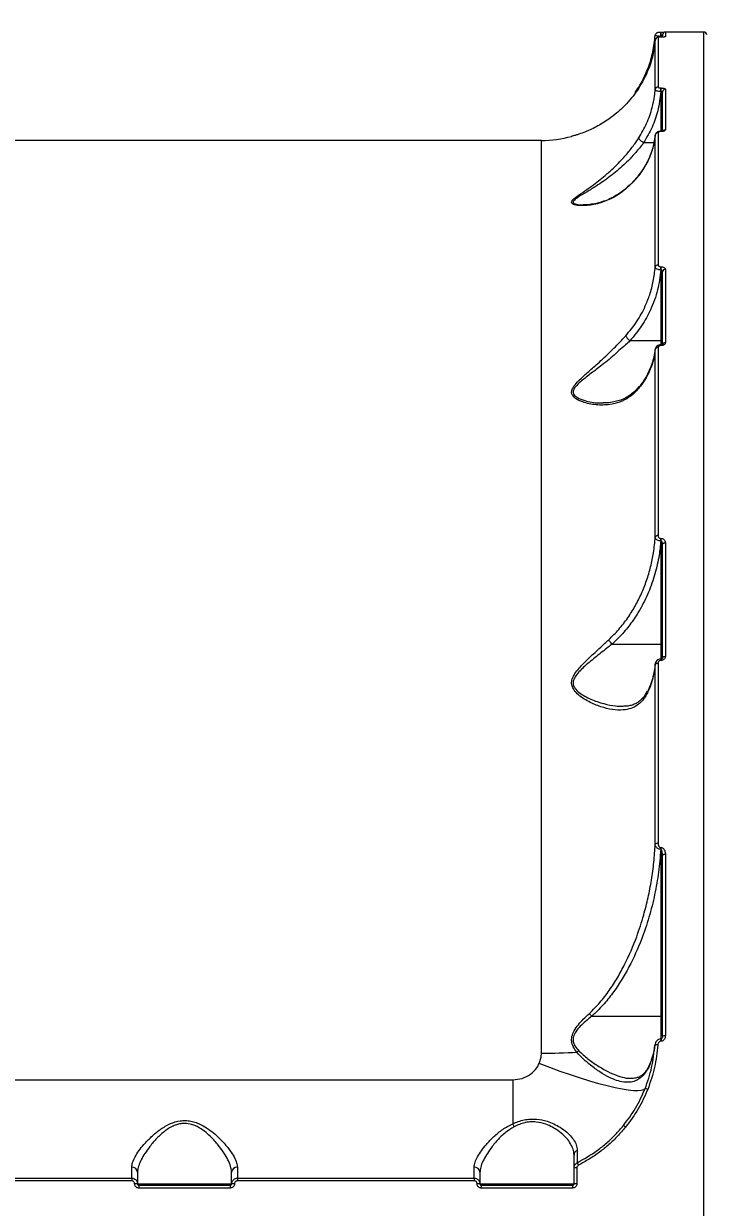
# Model space of a CAD drawing. Header units: millimetres. Extents: x -8760 to 8364, y -7998 to 7451.
# Drawn here: x 2708 to 2946.9, y -2400.8 to -1985.6 of the extents above; entities that cross this region are included whole.
import ezdxf

# ---------------------------------------------------------------- set-up
doc = ezdxf.new("R2010")
doc.units = ezdxf.units.MM
for name, color, linetype in [('DIKOM_ОБЪЕКТ', 7, 'Continuous'), ('DIKOM_РАЗМЕР_ЗОНА', 7, 'Continuous'), ('DIKOM_РАЗМЕР_ОБЪЕКТА', 7, 'Continuous')]:
    doc.layers.add(name, color=color, linetype=linetype)
doc.styles.add('style1', font='arial.ttf', dxfattribs={"width": 0.8})
doc.dimstyles.new('1-50', dxfattribs={"dimtxt": 300, "dimasz": 200, "dimexe": 100, "dimexo": 0, "dimgap": 100, "dimtad": 1, "dimtxsty": 'style1', "dimcen": 200, "dimclrd": 7, "dimclre": 7, "dimclrt": 7, "dimadec": 1, "dimazin": 2, "dimtfac": 1, "dimtmove": 0, "dimatfit": 2, "dimfxl": 0, "dimlwd": 25, "dimlwe": 18, "dimarcsym": 0})

# ---------------------------------------------------------------- blocks, each defined once
blk = doc.blocks.new('*D21')
at = {"layer": 'Defpoints', "color": 0, "transparency": 16777216}
for p in [(-7755.65, -10.55), (8364.4, -2410.44), (8364.4, -7897.56)]:
    blk.add_point(p, dxfattribs=at)
at = {"layer": 'DIKOM_РАЗМЕР_ЗОНА', "color": 7, "lineweight": 18, "transparency": 16777216}
for p, q in [((-7755.65, -10.55), (-7755.65, -7997.56)), ((8364.4, -2410.44), (8364.4, -7997.56))]:
    blk.add_line(p, q, dxfattribs=at)
at = {"layer": 'DIKOM_РАЗМЕР_ЗОНА', "color": 7, "lineweight": 25, "transparency": 16777216}
blk.add_line((-7555.65, -7897.56), (8164.4, -7897.56), dxfattribs=at)
at = {"layer": 'DIKOM_РАЗМЕР_ЗОНА', "color": 7, "transparency": 16777216}
for points in [[(-7555.65, -7864.23), (-7555.65, -7930.9), (-7755.65, -7897.56)], [(8164.4, -7864.23), (8164.4, -7930.9), (8364.4, -7897.56)]]:
    blk.add_solid(points, dxfattribs=at)
at = {"layer": 'DIKOM_РАЗМЕР_ЗОНА', "color": 7, "transparency": 16777216, "insert": (1040.74, -7644.39), "char_height": 300, "attachment_point": 5, "style": 'style1'}
blk.add_mtext('16100', dxfattribs=at)
blk = doc.blocks.new('*D19')
at = {"layer": 'Defpoints', "color": 0, "transparency": 16777216}
for p in [(-5756.7, -306.55), (6365.48, -2710.55), (6365.48, -7111.41)]:
    blk.add_point(p, dxfattribs=at)
at = {"layer": 'DIKOM_РАЗМЕР_ОБЪЕКТА', "color": 7, "lineweight": 18, "transparency": 16777216}
for p, q in [((-5756.7, -306.55), (-5756.7, -7211.41)), ((6365.48, -2710.55), (6365.48, -7211.41))]:
    blk.add_line(p, q, dxfattribs=at)
at = {"layer": 'DIKOM_РАЗМЕР_ОБЪЕКТА', "color": 7, "lineweight": 25, "transparency": 16777216}
blk.add_line((-5556.7, -7111.41), (6165.48, -7111.41), dxfattribs=at)
at = {"layer": 'DIKOM_РАЗМЕР_ОБЪЕКТА', "color": 7, "transparency": 16777216}
for points in [[(-5556.7, -7078.08), (-5556.7, -7144.75), (-5756.7, -7111.41)], [(6165.48, -7078.08), (6165.48, -7144.75), (6365.48, -7111.41)]]:
    blk.add_solid(points, dxfattribs=at)
at = {"layer": 'DIKOM_РАЗМЕР_ОБЪЕКТА', "color": 7, "transparency": 16777216, "insert": (1047.24, -6858.24), "char_height": 300, "attachment_point": 5, "style": 'style1'}
blk.add_mtext('12100', dxfattribs=at)

msp = doc.modelspace()

# ---------------------------------------------------------------- linework, layer by layer
at = {"layer": 'DIKOM_ОБЪЕКТ', "color": 7, "linetype": 'Continuous', "lineweight": 15}
for p, q in [((2931.392, -1988.723), (2931.359, -1988.723)), ((2931.359, -1990.058), (2931.359, -1988.723)), ((2931.392, -1990.058), (2931.392, -1988.723)), ((2946.392, -1988.554), (2932.891, -1988.554)), ((2932.891, -1988.554), (2932.891, -1990.151)), ((2946.392, -2407.552), (2946.392, -1988.554)), ((2929.334, -2008.741), (2929.334, -1991.349)), ((2930.332, -1990.427), (2930.332, -2007.857)), ((2931.392, -1990.312), (2931.288, -1990.312)), ((2931.288, -1990.312), (2931.288, -1990.317)), ((2931.392, -1990.317), (2931.288, -1990.317)), ((2931.359, -1990.058), (2931.324, -1990.311)), ((2931.392, -1990.058), (2931.359, -1990.058)), ((2931.392, -1990.312), (2931.392, -1990.058)), ((2931.392, -1990.312), (2931.392, -1990.317)), ((2931.892, -1990.133), (2931.892, -1989.554)), ((2931.337, -2008.159), (2931.392, -2008.159)), ((2931.337, -2009.443), (2931.337, -2008.159)), ((2931.392, -2009.443), (2931.337, -2009.443)), ((2931.392, -2009.443), (2931.392, -2008.159)), ((2931.392, -2023.361), (2931.392, -2009.443)), ((2932.891, -2008.616), (2932.891, -2022.817)), ((2931.892, -2023.185), (2931.892, -2009.568)), ((2929.334, -2070.989), (2929.334, -2024.704)), ((2930.332, -2023.855), (2930.332, -2070.243)), ((2931.392, -2023.361), (2931.312, -2023.361)), ((2931.312, -2023.361), (2931.312, -2023.444)), ((2931.392, -2023.444), (2931.312, -2023.444)), ((2931.392, -2023.361), (2931.392, -2023.444)), ((2889.442, -2026.554), (2519.342, -2026.554)), ((2889.442, -2346.707), (2889.442, -2026.554)), ((2925.277, -2027.325), (2928.907, -2027.325)), ((2904.077, -2049.136), (2904.232, -2049.139)), ((2931.312, -2070.852), (2931.392, -2070.852)), ((2931.312, -2071.983), (2931.312, -2070.852)), ((2931.392, -2071.983), (2931.392, -2070.852)), ((2932.891, -2071.792), (2932.891, -2097.513)), ((2931.392, -2071.983), (2931.312, -2071.983)), ((2931.392, -2096.784), (2931.392, -2071.983)), ((2931.892, -2098.253), (2931.892, -2072.594)), ((2920.504, -2096.784), (2931.392, -2096.784)), ((2929.334, -2165.719), (2929.334, -2099.887)), ((2930.332, -2099.205), (2930.332, -2165.182)), ((2931.392, -2098.264), (2931.337, -2098.264)), ((2931.337, -2098.264), (2931.337, -2098.526)), ((2931.392, -2098.526), (2931.337, -2098.526)), ((2931.392, -2098.255), (2931.392, -2096.784)), ((2931.392, -2098.264), (2931.392, -2098.526)), ((2931.288, -2166.148), (2931.392, -2166.148)), ((2931.288, -2167.047), (2931.288, -2166.148)), ((2931.392, -2167.047), (2931.288, -2167.047)), ((2931.392, -2167.047), (2931.392, -2166.148)), ((2931.392, -2203.202), (2931.392, -2167.047)), ((2931.892, -2208.011), (2931.892, -2168.242)), ((2932.891, -2167.669), (2932.891, -2207.532)), ((2914.231, -2203.202), (2931.392, -2203.202)), ((2931.392, -2208.407), (2931.392, -2203.202)), ((2931.392, -2208.424), (2931.359, -2208.424)), ((2931.359, -2208.424), (2931.359, -2208.949)), ((2931.392, -2208.424), (2931.392, -2208.949)), ((2929.334, -2273.398), (2929.334, -2210.359)), ((2930.332, -2209.921), (2930.332, -2273.1)), ((2931.392, -2208.949), (2931.359, -2208.949)), ((2917.795, -2224.949), (2918.002, -2224.952)), ((2931.27, -2274.574), (2931.392, -2274.574)), ((2931.27, -2275.212), (2931.27, -2274.574)), ((2931.392, -2275.212), (2931.27, -2275.212)), ((2931.392, -2275.212), (2931.392, -2274.574)), ((2931.392, -2333.742), (2931.392, -2275.212)), ((2931.892, -2340.741), (2931.892, -2277.253)), ((2932.891, -2276.94), (2932.891, -2340.579)), ((2907.144, -2333.742), (2931.392, -2333.742)), ((2931.392, -2341.717), (2931.392, -2333.742)), ((2929.216, -2343.768), (2929.052, -2344.792)), ((2931.392, -2341.692), (2931.304, -2341.692)), ((2931.304, -2341.692), (2931.304, -2342.535)), ((2931.392, -2342.535), (2931.304, -2342.535)), ((2931.392, -2341.692), (2931.392, -2342.535)), ((2529.392, -2356.052), (2879.392, -2356.052)), ((2879.392, -2356.052), (2879.392, -2371.461)), ((2745.892, -2390.554), (2745.892, -2386.697)), ((2782.891, -2386.697), (2782.891, -2390.554)), ((2865.892, -2390.554), (2865.892, -2386.697)), ((2900.891, -2392.554), (2900.891, -2386.941)), ((2901.892, -2386.89), (2901.892, -2392.516)), ((2662.891, -2390.554), (2745.892, -2390.554)), ((2745.892, -2390.554), (2745.892, -2391.514)), ((2747.892, -2388.504), (2747.892, -2392.554)), ((2780.892, -2392.554), (2780.892, -2388.504)), ((2782.891, -2390.554), (2782.891, -2391.514)), ((2782.891, -2390.554), (2865.892, -2390.554)), ((2865.892, -2390.554), (2865.892, -2391.514)), ((2867.891, -2388.504), (2867.891, -2392.554)), ((2745.892, -2391.514), (2662.891, -2391.514)), ((2747.892, -2392.554), (2780.892, -2392.554)), ((2748.392, -2393.054), (2748.392, -2394.02)), ((2748.392, -2393.054), (2780.392, -2393.054)), ((2780.392, -2394.02), (2748.392, -2394.02)), ((2780.392, -2393.054), (2780.392, -2394.02)), ((2865.892, -2391.514), (2782.891, -2391.514)), ((2867.891, -2392.554), (2900.891, -2392.554)), ((2868.392, -2393.054), (2868.392, -2394.02)), ((2868.392, -2393.054), (2900.392, -2393.054)), ((2900.392, -2394.02), (2868.392, -2394.02)), ((2900.392, -2393.054), (2900.392, -2394.02))]:
    msp.add_line(p, q, dxfattribs=at)
at = {"layer": 'DIKOM_ОБЪЕКТ', "color": 7, "linetype": 'Continuous', "lineweight": 15, "flags": 128}
for points in [[(2929.334, -1989.682), (2929.365, -1989.498), (2929.424, -1989.336)], [(2931.892, -2096.946), (2931.882, -2096.914), (2931.853, -2096.884), (2931.807, -2096.856), (2931.745, -2096.831), (2931.669, -2096.811), (2931.583, -2096.796), (2931.489, -2096.787), (2931.392, -2096.784)], [(2931.892, -2168.242), (2931.911, -2168.131), (2931.968, -2168.023), (2932.06, -2167.924), (2932.184, -2167.837), (2932.336, -2167.766), (2932.509, -2167.713), (2932.696, -2167.68), (2932.891, -2167.669)], [(2931.892, -2203.364), (2931.882, -2203.332), (2931.853, -2203.302), (2931.807, -2203.274), (2931.745, -2203.249), (2931.669, -2203.229), (2931.583, -2203.214), (2931.489, -2203.205), (2931.392, -2203.202)], [(2931.892, -2208.011), (2931.911, -2207.918), (2931.968, -2207.828), (2932.06, -2207.745), (2932.184, -2207.673), (2932.336, -2207.613), (2932.509, -2207.569), (2932.696, -2207.542), (2932.891, -2207.532)], [(2929.334, -2210.359), (2929.365, -2210.272), (2929.43, -2210.189), (2929.526, -2210.114), (2929.651, -2210.048), (2929.799, -2209.994), (2929.966, -2209.954), (2930.146, -2209.929), (2930.332, -2209.921)], [(2931.892, -2277.253), (2931.911, -2277.192), (2931.968, -2277.134), (2932.06, -2277.079), (2932.184, -2277.032), (2932.336, -2276.993), (2932.509, -2276.964), (2932.696, -2276.946), (2932.891, -2276.94)], [(2931.892, -2333.905), (2931.882, -2333.873), (2931.853, -2333.842), (2931.807, -2333.814), (2931.745, -2333.79), (2931.669, -2333.77), (2931.583, -2333.755), (2931.489, -2333.745), (2931.392, -2333.742)], [(2925.785, -2359.17), (2925.308, -2359.585), (2924.469, -2359.848), (2923.276, -2359.958), (2921.743, -2359.912), (2919.882, -2359.712), (2917.714, -2359.359), (2915.259, -2358.857), (2912.541, -2358.211), (2909.588, -2357.427), (2906.429, -2356.513), (2903.095, -2355.479), (2899.618, -2354.333), (2896.033, -2353.087), (2892.376, -2351.755), (2888.682, -2350.348)]]:
    msp.add_lwpolyline(points, dxfattribs=at)
at = {"layer": 'DIKOM_ОБЪЕКТ', "color": 7, "linetype": 'Continuous', "lineweight": 15}
for centre, radius, start, end in [((2932.892, -1989.554), 1, 90, 180), ((2946.392, -1989.554), 1, 0, 90), ((2930.33, -1991.425), 0.998, 89.87705, 175.65765), ((2932.893, -1991.16), 1.009, 90.06807, 114.44172), ((2930.311, -2008.839), 0.982, 88.81148, 174.29688), ((2932.868, -2009.593), 0.977, 88.6467, 178.55126), ((2889.442, -1986.554), 40, 270, 285.35913), ((2930.295, -2024.823), 0.968, 87.84167, 172.95653), ((2932.88, -2023.845), 1.028, 89.35361, 141.61719), ((2930.252, -2071.176), 0.937, 85.14156, 168.47983), ((2932.802, -2072.706), 0.918, 84.43084, 173.01861), ((2930.229, -2100.124), 0.925, 83.59161, 165.17865), ((2932.779, -2098.406), 0.9, 82.81083, 170.23953), ((2930.182, -2166.098), 0.929, 80.71379, 155.87874), ((2930.13, -2274.239), 1.157, 79.94159, 133.42046), ((2932.648, -2342.245), 1.684, 81.68978, 116.69944), ((2929.88, -2345.782), 1.969, 79.90264, 109.27807), ((2889.564, -2110.348), 236.359, 269.97043, 272.99655), ((2906.08, -2350.8), 6.068, 125.65047, 133.28524), ((2925.63, -2361.54), 2.375, 62.88596, 86.25886), ((2873.006, -2375.423), 7.515, 22.84141, 31.82163), ((2916.537, -2375.265), 3.554, 47.20933, 62.54824), ((2902.652, -2382.509), 1.761, 111.13318, 178.16093), ((2745.984, -2388.605), 1.911, 3.03923, 92.75712), ((2782.8, -2388.605), 1.911, 87.25089, 176.95276), ((2865.983, -2388.605), 1.911, 3.03923, 92.75712), ((2901.643, -2391.783), 4.9, 87.0848, 98.81911), ((2893.639, -2390.2), 9.753, 25.5353, 31.13275), ((2747.141, -2399.096), 6.585, 83.45589, 92.17118), ((2781.642, -2399.1), 6.588, 87.83123, 96.5417), ((2867.141, -2399.089), 6.578, 83.45104, 92.17603), ((2901.642, -2399.106), 6.595, 87.83254, 96.53831)]:
    msp.add_arc(centre, radius, start, end, dxfattribs=at)
for points, knots in [([(2931.358, -1988.723), (2931.25, -1988.723), (2931.014, -1988.723), (2930.681, -1988.729), (2930.44, -1988.738), (2930.3, -1988.747), (2930.192, -1988.76), (2930.048, -1988.79), (2929.845, -1988.868), (2929.6, -1989.039), (2929.486, -1989.232), (2929.424, -1989.336)], [0, 0, 0, 0, 0.1256743, 0.2730544, 0.4361756, 0.5414594, 0.6054603, 0.6582967, 0.7411497, 0.8602211, 1, 1, 1, 1]), ([(2932.42, -1988.71), (2932.312, -1988.712), (2932.076, -1988.718), (2931.671, -1988.723), (2931.417, -1988.722), (2931.34, -1988.722)], [0, 0, 0, 0, 0.3733075, 0.8103825, 1, 1, 1, 1]), ([(2929.334, -1991.349), (2929.111, -1993.136), (2928.661, -1996.735), (2927.037, -2001.638), (2924.629, -2006.679), (2921.836, -2010.821), (2918.654, -2014.383), (2916.003, -2016.887), (2914.011, -2018.377), (2913.049, -2019.097)], [0, 0, 0, 0, 0.1738751, 0.3501405, 0.4880602, 0.6922785, 0.797116, 0.9019418, 1, 1, 1, 1]), ([(2926.576, -2001.799), (2926.703, -2001.468), (2927.501, -1999.39), (2928.686, -1995.379), (2929.115, -1991.606), (2929.334, -1989.682)], [0, 0, 0, 0, 0.08499806, 0.53346969, 1, 1, 1, 1]), ([(2931.359, -1990.058), (2931.258, -1990.054), (2930.923, -1990.042), (2930.36, -1989.996), (2929.791, -1989.909), (2929.401, -1989.797), (2929.356, -1989.72), (2929.334, -1989.682)], [0, 0, 0, 0, 0.0943008, 0.3123167, 0.5412439, 0.7714474, 1, 1, 1, 1]), ([(2931.288, -1990.313), (2931.272, -1990.313), (2931.129, -1990.311), (2930.852, -1990.32), (2930.484, -1990.347), (2930.226, -1990.385), (2929.943, -1990.474), (2929.679, -1990.633), (2929.463, -1990.893), (2929.343, -1991.148), (2929.348, -1991.31), (2929.35, -1991.352)], [0, 0, 0, 0, 0.0170046, 0.1537136, 0.2948787, 0.4841005, 0.5892963, 0.7106205, 0.8262586, 0.9555647, 1, 1, 1, 1]), ([(2931.288, -1990.317), (2931.194, -1990.318), (2931.005, -1990.319), (2930.753, -1990.333), (2930.543, -1990.354), (2930.386, -1990.384), (2930.334, -1990.409), (2930.332, -1990.425), (2930.332, -1990.427)], [0, 0, 0, 0, 0.16740937, 0.33454776, 0.50919383, 0.71309736, 0.95773595, 1, 1, 1, 1]), ([(2932.516, -1990.244), (2932.516, -1990.244), (2932.515, -1990.244), (2932.42, -1990.261), (2932.206, -1990.285), (2931.861, -1990.305), (2931.519, -1990.314), (2931.333, -1990.311), (2931.272, -1990.31)], [0, 0, 0, 0, 0.0742136, 0.2264637, 0.4435263, 0.6949645, 0.9009432, 1, 1, 1, 1]), ([(2931.892, -1989.68), (2931.886, -1989.724), (2931.874, -1989.81), (2931.784, -1989.926), (2931.658, -1990.006), (2931.543, -1990.042), (2931.461, -1990.055), (2931.417, -1990.057), (2931.392, -1990.058)], [0, 0, 0, 0, 0.2686279, 0.5228587, 0.7426943, 0.8691587, 0.9246508, 1, 1, 1, 1]), ([(2932.891, -1990.151), (2932.891, -1990.154), (2932.887, -1990.176), (2932.804, -1990.214), (2932.551, -1990.259), (2932.219, -1990.291), (2931.828, -1990.312), (2931.537, -1990.315), (2931.392, -1990.317)], [0, 0, 0, 0, 0.0392652, 0.2872339, 0.495271, 0.6710851, 0.8353531, 1, 1, 1, 1]), ([(2922.347, -2009.697), (2922.894, -2008.876), (2924.054, -2007.138), (2925.474, -2004.44), (2926.23, -2002.629), (2926.576, -2001.799)], [0, 0, 0, 0, 0.3264827, 0.691568, 1, 1, 1, 1]), ([(2926.576, -2001.799), (2926.572, -2001.808), (2926.546, -2001.876), (2926.546, -2001.989), (2926.663, -2002.119), (2926.698, -2002.159)], [0, 0, 0, 0, 0.0899078, 0.7256422, 1, 1, 1, 1]), ([(2923.567, -2025.673), (2924.545, -2024.005), (2926.525, -2020.628), (2928.225, -2015.614), (2929.058, -2011.605), (2929.263, -2009.484), (2929.334, -2008.741)], [0, 0, 0, 0, 0.3181974, 0.6439684, 0.8752541, 1, 1, 1, 1]), ([(2931.337, -2009.443), (2931.044, -2011.698), (2930.495, -2015.94), (2928.386, -2021.98), (2926.321, -2025.529), (2925.277, -2027.325)], [0, 0, 0, 0, 0.3593331, 0.6758923, 1, 1, 1, 1]), ([(2931.337, -2009.443), (2931.188, -2009.435), (2930.814, -2009.415), (2930.25, -2009.319), (2929.744, -2009.158), (2929.4, -2008.956), (2929.356, -2008.813), (2929.334, -2008.741)], [0, 0, 0, 0, 0.1423047, 0.3572499, 0.571644, 0.7857449, 1, 1, 1, 1]), ([(2930.332, -2007.857), (2930.343, -2007.891), (2930.365, -2007.958), (2930.538, -2008.049), (2930.792, -2008.117), (2931.075, -2008.154), (2931.262, -2008.158), (2931.337, -2008.159)], [0, 0, 0, 0, 0.2142131, 0.4284864, 0.6429645, 0.8577172, 1, 1, 1, 1]), ([(2931.392, -2008.159), (2931.502, -2008.161), (2931.781, -2008.167), (2932.202, -2008.221), (2932.583, -2008.324), (2932.842, -2008.461), (2932.875, -2008.564), (2932.891, -2008.616)], [0, 0, 0, 0, 0.140729, 0.3552179, 0.569916, 0.7849523, 1, 1, 1, 1]), ([(2931.892, -2009.568), (2931.886, -2009.554), (2931.875, -2009.525), (2931.789, -2009.488), (2931.662, -2009.46), (2931.521, -2009.445), (2931.428, -2009.444), (2931.392, -2009.443)], [0, 0, 0, 0, 0.2151194, 0.4301921, 0.6449743, 0.8596864, 1, 1, 1, 1]), ([(2913.049, -2019.097), (2911.59, -2020.041), (2908.674, -2021.93), (2904.915, -2023.571), (2902.363, -2024.457), (2901.016, -2024.86), (2900.212, -2025.08), (2900.094, -2025.111), (2900.037, -2025.125)], [0, 0, 0, 0, 0.2880513, 0.5759941, 0.744676, 0.8315944, 0.9180228, 1, 1, 1, 1]), ([(2919.023, -2043.586), (2918.187, -2044.254), (2916.513, -2045.59), (2913.194, -2047.428), (2909.062, -2048.919), (2905.045, -2049.492), (2902.391, -2049.411), (2901.046, -2049.151), (2900.224, -2048.795), (2899.907, -2048.216), (2900.443, -2047.324), (2902.061, -2046.031), (2904.615, -2044.28), (2908.264, -2041.753), (2912.453, -2038.426), (2916.494, -2034.617), (2919.715, -2030.983), (2921.916, -2028.152), (2923.106, -2026.365), (2923.567, -2025.673)], [0, 0, 0, 0, 0.0567871, 0.1136175, 0.211832, 0.3100229, 0.3620247, 0.3887735, 0.4153905, 0.4457904, 0.4741523, 0.5168523, 0.5809996, 0.645391, 0.7421958, 0.8388391, 0.9001427, 0.9613605, 1, 1, 1, 1]), ([(2929.334, -2024.704), (2929.063, -2026.449), (2928.514, -2029.985), (2926.288, -2034.952), (2923.207, -2039.595), (2920.429, -2042.245), (2919.023, -2043.586)], [0, 0, 0, 0, 0.25360777, 0.51397542, 0.75396566, 1, 1, 1, 1]), ([(2923.567, -2025.673), (2923.567, -2025.687), (2923.567, -2025.738), (2923.611, -2025.888), (2923.796, -2026.17), (2924.185, -2026.56), (2924.695, -2026.968), (2925.078, -2027.205), (2925.27, -2027.323)], [0, 0, 0, 0, 0.0380628, 0.1491644, 0.3618737, 0.5746255, 0.7873281, 1, 1, 1, 1]), ([(2929.304, -2024.659), (2929.255, -2025.201), (2929.124, -2026.664), (2928.806, -2028.24), (2928.457, -2029.253), (2928.416, -2029.369)], [0, 0, 0, 0, 0.3428933, 0.9244107, 1, 1, 1, 1]), ([(2931.312, -2023.366), (2931.271, -2023.364), (2931.004, -2023.356), (2930.47, -2023.445), (2929.897, -2023.686), (2929.512, -2024.097), (2929.34, -2024.452), (2929.35, -2024.663), (2929.353, -2024.722)], [0, 0, 0, 0, 0.0433222, 0.2848036, 0.5764421, 0.7634501, 0.9349245, 1, 1, 1, 1]), ([(2931.312, -2023.444), (2931.204, -2023.448), (2930.99, -2023.456), (2930.703, -2023.523), (2930.483, -2023.621), (2930.353, -2023.737), (2930.338, -2023.818), (2930.332, -2023.855)], [0, 0, 0, 0, 0.2037414, 0.4080708, 0.6135324, 0.826539, 1, 1, 1, 1]), ([(2932.108, -2023.235), (2932.108, -2023.235), (2932.116, -2023.228), (2932.079, -2023.252), (2931.983, -2023.286), (2931.807, -2023.329), (2931.597, -2023.358), (2931.451, -2023.357), (2931.391, -2023.357)], [0, 0, 0, 0, 0.0116066, 0.1901124, 0.3680485, 0.594759, 0.834469, 1, 1, 1, 1]), ([(2932.891, -2022.817), (2932.881, -2022.873), (2932.858, -2022.997), (2932.655, -2023.174), (2932.316, -2023.323), (2931.88, -2023.424), (2931.555, -2023.437), (2931.392, -2023.444)], [0, 0, 0, 0, 0.17420949, 0.38960258, 0.59581011, 0.79795016, 1, 1, 1, 1]), ([(2925.27, -2027.323), (2925.27, -2027.323), (2924.867, -2028.004), (2923.467, -2029.629), (2921.238, -2032.301), (2917.829, -2035.67), (2913.611, -2039.197), (2909.228, -2042.255), (2905.407, -2044.568), (2902.741, -2046.158), (2901.013, -2047.337), (2900.466, -2048.102), (2900.632, -2048.47), (2901.018, -2048.754), (2901.644, -2048.97), (2902.744, -2049.149), (2903.614, -2049.141), (2904.077, -2049.136)], [0, 0, 0, 0, 0.0000459, 0.0581805, 0.1514889, 0.2449059, 0.3930477, 0.5413877, 0.6385897, 0.7353934, 0.7971364, 0.8365724, 0.8697148, 0.8788043, 0.9172697, 0.9560018, 1, 1, 1, 1]), ([(2928.416, -2029.369), (2928.169, -2030.153), (2927.639, -2031.837), (2926.452, -2034.346), (2924.954, -2036.874), (2923.169, -2039.275), (2921.259, -2041.437), (2919.824, -2042.726), (2919.169, -2043.315)], [0, 0, 0, 0, 0.1546546, 0.3322594, 0.5085741, 0.6822995, 0.8550989, 1, 1, 1, 1]), ([(2925.277, -2027.325), (2925.275, -2027.324), (2925.273, -2027.324), (2925.271, -2027.323), (2925.27, -2027.323)], [0, 0, 0, 0, 0.6239599, 1, 1, 1, 1]), ([(2919.154, -2043.308), (2918.993, -2043.458), (2918.231, -2044.163), (2916.745, -2045.212), (2914.676, -2046.468), (2912.427, -2047.511), (2910.013, -2048.345), (2907.647, -2048.888), (2905.615, -2049.161), (2904.538, -2049.167), (2904.069, -2049.169)], [0, 0, 0, 0, 0.0350931, 0.1658704, 0.3047065, 0.4517888, 0.6063951, 0.7696287, 0.8998086, 1, 1, 1, 1]), ([(2919.023, -2043.586), (2919.037, -2043.545), (2919.074, -2043.442), (2919.145, -2043.375), (2919.188, -2043.334)], [0, 0, 0, 0, 0.3981793, 1, 1, 1, 1]), ([(2919.023, -2095.065), (2920.346, -2093.462), (2923.023, -2090.218), (2925.684, -2085.272), (2927.558, -2080.472), (2928.795, -2075.911), (2929.154, -2072.637), (2929.334, -2070.989)], [0, 0, 0, 0, 0.2308645, 0.4671778, 0.6265723, 0.8119925, 1, 1, 1, 1]), ([(2931.312, -2071.983), (2931.195, -2071.976), (2930.859, -2071.955), (2930.316, -2071.841), (2929.784, -2071.616), (2929.412, -2071.318), (2929.36, -2071.098), (2929.334, -2070.989)], [0, 0, 0, 0, 0.11312159, 0.32590617, 0.54790271, 0.77543814, 1, 1, 1, 1]), ([(2930.332, -2070.243), (2930.343, -2070.314), (2930.366, -2070.457), (2930.548, -2070.646), (2930.813, -2070.782), (2931.085, -2070.845), (2931.253, -2070.851), (2931.312, -2070.852)], [0, 0, 0, 0, 0.228791, 0.4577688, 0.6784516, 0.8884522, 1, 1, 1, 1]), ([(2931.392, -2070.852), (2931.479, -2070.855), (2931.736, -2070.864), (2932.153, -2070.961), (2932.559, -2071.172), (2932.838, -2071.463), (2932.874, -2071.683), (2932.891, -2071.792)], [0, 0, 0, 0, 0.1082753, 0.3202831, 0.5429308, 0.7715228, 1, 1, 1, 1]), ([(2931.312, -2071.983), (2931.006, -2074.339), (2930.387, -2079.118), (2927.972, -2085.695), (2924.733, -2091.708), (2921.924, -2095.079), (2920.504, -2096.784)], [0, 0, 0, 0, 0.260692, 0.5287003, 0.7616201, 1, 1, 1, 1]), ([(2931.892, -2072.594), (2931.886, -2072.523), (2931.874, -2072.384), (2931.786, -2072.198), (2931.662, -2072.067), (2931.549, -2072.01), (2931.464, -2071.987), (2931.421, -2071.984), (2931.392, -2071.983)], [0, 0, 0, 0, 0.255414, 0.4989387, 0.7168711, 0.8619746, 0.9071884, 1, 1, 1, 1]), ([(2923.567, -2113.518), (2923.034, -2114.12), (2921.968, -2115.324), (2919.759, -2117.017), (2916.91, -2118.437), (2913.036, -2119.367), (2908.584, -2119.47), (2904.477, -2118.61), (2901.613, -2117.316), (2900.476, -2116.237), (2900.051, -2115.323), (2899.969, -2114.458), (2900.588, -2112.977), (2902.357, -2110.92), (2905.182, -2108.314), (2909.003, -2105.005), (2913.175, -2101.137), (2916.664, -2097.648), (2918.527, -2095.608), (2919.023, -2095.065)], [0, 0, 0, 0, 0.0444639, 0.0889601, 0.1635213, 0.2382078, 0.3367404, 0.4351967, 0.4934918, 0.5320783, 0.540151, 0.5665043, 0.5926858, 0.6382178, 0.7083399, 0.7787105, 0.8724525, 0.9660342, 1, 1, 1, 1]), ([(2919.023, -2095.065), (2919.038, -2095.102), (2919.081, -2095.209), (2919.232, -2095.466), (2919.537, -2095.862), (2919.991, -2096.345), (2920.331, -2096.637), (2920.501, -2096.783)], [0, 0, 0, 0, 0.087339, 0.2536464, 0.5023965, 0.7511872, 1, 1, 1, 1]), ([(2920.501, -2096.783), (2920.501, -2096.783), (2920.106, -2097.377), (2917.853, -2099.058), (2914.425, -2102.427), (2909.988, -2105.897), (2906.006, -2108.899), (2903.054, -2111.238), (2901.166, -2113.094), (2900.499, -2114.433), (2900.567, -2115.109), (2900.742, -2115.5), (2901.032, -2116.031), (2902.263, -2116.988), (2905.269, -2118.06), (2908.42, -2118.714), (2910.596, -2118.573), (2911.105, -2118.539)], [0, 0, 0, 0, 0.00002, 0.0498755, 0.1877861, 0.325898, 0.4282626, 0.5302642, 0.5938317, 0.6289843, 0.6634512, 0.6639106, 0.6747485, 0.7279267, 0.8113319, 0.9558367, 1, 1, 1, 1]), ([(2920.504, -2096.784), (2920.503, -2096.784), (2920.503, -2096.784), (2920.502, -2096.783), (2920.501, -2096.783), (2920.501, -2096.783)], [0, 0, 0, 0, 0.3834764, 0.7983501, 1, 1, 1, 1]), ([(2929.334, -2099.887), (2929.092, -2101.443), (2928.603, -2104.592), (2926.874, -2108.592), (2925.085, -2111.551), (2923.987, -2112.974), (2923.567, -2113.518)], [0, 0, 0, 0, 0.3247089, 0.6574829, 0.869013, 1, 1, 1, 1]), ([(2929.239, -2099.877), (2929.205, -2100.278), (2929.098, -2101.568), (2928.582, -2103.726), (2927.71, -2106.327), (2926.509, -2108.856), (2925.178, -2111.1), (2924.121, -2112.443), (2923.671, -2113.014)], [0, 0, 0, 0, 0.0872991, 0.2802011, 0.4734982, 0.6663144, 0.8580694, 1, 1, 1, 1]), ([(2931.337, -2098.264), (2931.337, -2098.264), (2931.081, -2098.248), (2930.571, -2098.35), (2929.942, -2098.67), (2929.529, -2099.147), (2929.328, -2099.596), (2929.353, -2099.859), (2929.36, -2099.932)], [0, 0, 0, 0, 0.0003223, 0.2598964, 0.5045663, 0.7217203, 0.9226924, 1, 1, 1, 1]), ([(2931.337, -2098.526), (2931.262, -2098.529), (2931.075, -2098.537), (2930.792, -2098.619), (2930.538, -2098.773), (2930.365, -2098.976), (2930.343, -2099.128), (2930.332, -2099.205)], [0, 0, 0, 0, 0.1422688, 0.3570127, 0.5715197, 0.785743, 1, 1, 1, 1]), ([(2931.926, -2098.112), (2931.927, -2098.112), (2931.928, -2098.113), (2931.862, -2098.162), (2931.745, -2098.212), (2931.582, -2098.256), (2931.454, -2098.26), (2931.391, -2098.262)], [0, 0, 0, 0, 0.1889308, 0.39073719, 0.58154805, 0.79243739, 1, 1, 1, 1]), ([(2932.891, -2097.513), (2932.875, -2097.626), (2932.842, -2097.854), (2932.583, -2098.157), (2932.202, -2098.387), (2931.781, -2098.508), (2931.502, -2098.521), (2931.392, -2098.526)], [0, 0, 0, 0, 0.2150793, 0.4300994, 0.6447831, 0.8592684, 1, 1, 1, 1]), ([(2923.589, -2112.908), (2923.452, -2113.088), (2922.893, -2113.825), (2921.79, -2114.899), (2920.27, -2116.125), (2918.606, -2117.102), (2916.771, -2117.825), (2914.71, -2118.344), (2912.811, -2118.619), (2911.571, -2118.606), (2911.117, -2118.601)], [0, 0, 0, 0, 0.041998, 0.1713862, 0.3065123, 0.4458243, 0.5884287, 0.7372968, 0.9039366, 1, 1, 1, 1]), ([(2923.567, -2113.518), (2923.567, -2113.492), (2923.568, -2113.39), (2923.592, -2113.213), (2923.683, -2113.111), (2923.73, -2113.057)], [0, 0, 0, 0, 0.1413254, 0.5533223, 1, 1, 1, 1]), ([(2913.049, -2201.698), (2914.255, -2200.51), (2916.682, -2198.119), (2919.731, -2194.123), (2922.372, -2189.912), (2924.572, -2185.524), (2926.396, -2180.905), (2927.807, -2176.106), (2928.864, -2171.022), (2929.173, -2167.535), (2929.334, -2165.719)], [0, 0, 0, 0, 0.1236816, 0.2488987, 0.368954, 0.490743, 0.6125457, 0.7380554, 0.8635724, 1, 1, 1, 1]), ([(2931.288, -2167.047), (2931.124, -2168.706), (2930.736, -2172.608), (2929.351, -2178.663), (2927.104, -2185.095), (2924.339, -2190.686), (2921.248, -2195.475), (2918.045, -2199.551), (2915.5, -2201.984), (2914.228, -2203.201)], [0, 0, 0, 0, 0.1234113, 0.2903377, 0.4577845, 0.6246101, 0.7465448, 0.8732952, 1, 1, 1, 1]), ([(2931.288, -2167.047), (2931.196, -2167.041), (2930.89, -2167.023), (2930.398, -2166.9), (2929.873, -2166.635), (2929.485, -2166.262), (2929.349, -2165.932), (2929.336, -2165.748), (2929.334, -2165.719)], [0, 0, 0, 0, 0.0891751, 0.2936118, 0.4895583, 0.7163808, 0.9545723, 1, 1, 1, 1]), ([(2930.332, -2165.182), (2930.348, -2165.321), (2930.376, -2165.567), (2930.581, -2165.863), (2930.838, -2166.056), (2931.088, -2166.139), (2931.242, -2166.146), (2931.288, -2166.148)], [0, 0, 0, 0, 0.30254357, 0.534607, 0.7253076, 0.91716888, 1, 1, 1, 1]), ([(2931.392, -2166.148), (2931.462, -2166.151), (2931.704, -2166.161), (2932.099, -2166.297), (2932.508, -2166.609), (2932.824, -2167.077), (2932.868, -2167.46), (2932.891, -2167.669)], [0, 0, 0, 0, 0.0795892, 0.2755991, 0.470731, 0.7104771, 1, 1, 1, 1]), ([(2931.892, -2168.242), (2931.884, -2168.08), (2931.871, -2167.794), (2931.773, -2167.435), (2931.658, -2167.215), (2931.552, -2167.104), (2931.472, -2167.055), (2931.415, -2167.049), (2931.392, -2167.047)], [0, 0, 0, 0, 0.351007, 0.618309, 0.8031181, 0.8794509, 0.9492471, 1, 1, 1, 1]), ([(2926.576, -2220.356), (2926.332, -2220.822), (2925.741, -2221.95), (2924.583, -2223.42), (2922.922, -2224.848), (2920.782, -2225.894), (2917.867, -2226.472), (2914.328, -2226.314), (2910.226, -2225.306), (2906.701, -2223.817), (2903.928, -2222.206), (2902.049, -2220.757), (2900.668, -2219.193), (2899.98, -2217.527), (2900.052, -2215.789), (2900.9, -2213.943), (2902.278, -2212.097), (2904.568, -2209.592), (2907.769, -2206.544), (2910.85, -2203.715), (2912.601, -2202.109), (2913.049, -2201.698)], [0, 0, 0, 0, 0.031146, 0.0753833, 0.1207344, 0.1821162, 0.2453869, 0.3302603, 0.4176115, 0.5065795, 0.5523784, 0.5980998, 0.6383966, 0.6670931, 0.6962053, 0.7286732, 0.766811, 0.805985, 0.8877663, 0.9712494, 1, 1, 1, 1]), ([(2914.231, -2203.202), (2913.76, -2203.576), (2911.954, -2205.008), (2908.732, -2207.557), (2905.395, -2210.272), (2902.957, -2212.543), (2901.508, -2214.175), (2900.63, -2215.773), (2900.532, -2216.844), (2900.689, -2217.784), (2901.249, -2218.917), (2902.696, -2220.274), (2904.625, -2221.52), (2907.535, -2222.93), (2911.195, -2224.173), (2914.935, -2224.997), (2917.028, -2224.962), (2917.795, -2224.949)], [0, 0, 0, 0, 0.0410653, 0.1572873, 0.2754446, 0.3281993, 0.3818993, 0.4245806, 0.4558321, 0.4619999, 0.499416, 0.5539229, 0.6164804, 0.6791568, 0.8083588, 0.9297172, 1, 1, 1, 1]), ([(2914.228, -2203.201), (2914.074, -2203.038), (2913.766, -2202.714), (2913.391, -2202.235), (2913.165, -2201.9), (2913.076, -2201.745), (2913.049, -2201.698)], [0, 0, 0, 0, 0.3251701, 0.6505549, 0.8925422, 1, 1, 1, 1]), ([(2914.228, -2203.201), (2914.228, -2203.201), (2914.229, -2203.201), (2914.23, -2203.202), (2914.231, -2203.202), (2914.231, -2203.202)], [0, 0, 0, 0, 0.32071808, 0.73342554, 1, 1, 1, 1]), ([(2931.358, -2208.437), (2931.314, -2208.433), (2931.027, -2208.409), (2930.495, -2208.575), (2929.866, -2208.989), (2929.46, -2209.621), (2929.29, -2210.135), (2929.334, -2210.389), (2929.335, -2210.394)], [0, 0, 0, 0, 0.04186784, 0.27171256, 0.50730707, 0.7485658, 0.99444144, 1, 1, 1, 1]), ([(2931.873, -2208.039), (2931.871, -2208.088), (2931.867, -2208.174), (2931.761, -2208.298), (2931.63, -2208.379), (2931.498, -2208.419), (2931.379, -2208.428), (2931.31, -2208.418), (2931.281, -2208.413)], [0, 0, 0, 0, 0.3052256, 0.5391783, 0.6957739, 0.8161304, 0.921908, 1, 1, 1, 1]), ([(2932.891, -2207.532), (2932.879, -2207.667), (2932.854, -2207.956), (2932.641, -2208.359), (2932.302, -2208.686), (2931.872, -2208.906), (2931.552, -2208.935), (2931.392, -2208.949)], [0, 0, 0, 0, 0.189041, 0.4045107, 0.6069425, 0.8033545, 1, 1, 1, 1]), ([(2929.334, -2210.359), (2929.115, -2211.946), (2928.686, -2215.057), (2927.501, -2218.367), (2926.703, -2220.083), (2926.576, -2220.356)], [0, 0, 0, 0, 0.4665231, 0.9150034, 1, 1, 1, 1]), ([(2929.327, -2210.242), (2929.323, -2210.326), (2929.282, -2211.363), (2928.911, -2213.344), (2928.171, -2216.153), (2927.386, -2218.316), (2926.764, -2219.51), (2926.606, -2219.812)], [0, 0, 0, 0, 0.0255711, 0.3177095, 0.6098632, 0.901197, 1, 1, 1, 1]), ([(2931.359, -2208.949), (2931.25, -2208.959), (2931.032, -2208.978), (2930.74, -2209.128), (2930.507, -2209.352), (2930.358, -2209.629), (2930.34, -2209.828), (2930.332, -2209.921)], [0, 0, 0, 0, 0.1952529, 0.3901182, 0.5932452, 0.8111164, 1, 1, 1, 1]), ([(2926.518, -2219.698), (2926.476, -2219.791), (2926.187, -2220.428), (2925.545, -2221.406), (2924.592, -2222.605), (2923.514, -2223.552), (2922.339, -2224.253), (2920.921, -2224.729), (2919.465, -2225.027), (2918.445, -2225.047), (2917.981, -2225.057)], [0, 0, 0, 0, 0.0226603, 0.1555091, 0.2920196, 0.4320827, 0.5761792, 0.7277527, 0.8762268, 1, 1, 1, 1]), ([(2926.576, -2220.356), (2926.572, -2220.336), (2926.546, -2220.175), (2926.538, -2219.98), (2926.632, -2219.857), (2926.648, -2219.836)], [0, 0, 0, 0, 0.1052065, 0.8488767, 1, 1, 1, 1]), ([(2906.295, -2332.742), (2907.549, -2331.492), (2910.07, -2328.976), (2913.273, -2324.737), (2916.14, -2320.29), (2919.52, -2314.075), (2922.674, -2306.72), (2925.229, -2298.803), (2926.902, -2292.154), (2928.081, -2285.974), (2928.94, -2279.718), (2929.203, -2275.505), (2929.334, -2273.398)], [0, 0, 0, 0, 0.0803019, 0.1615645, 0.2421393, 0.3227377, 0.4866039, 0.6103971, 0.7072097, 0.8040235, 0.9020139, 1, 1, 1, 1]), ([(2931.27, -2275.212), (2931.056, -2277.871), (2930.629, -2283.187), (2929.217, -2291.138), (2927.242, -2299.034), (2924.363, -2307.571), (2921.055, -2314.967), (2917.515, -2321.204), (2914.486, -2325.695), (2911.103, -2329.965), (2908.463, -2332.477), (2907.136, -2333.74)], [0, 0, 0, 0, 0.1245759, 0.2491559, 0.3764167, 0.5036644, 0.6677208, 0.751087, 0.8344265, 0.9167824, 1, 1, 1, 1]), ([(2931.27, -2275.212), (2931.145, -2275.203), (2930.874, -2275.182), (2930.44, -2275.039), (2930.002, -2274.773), (2929.586, -2274.324), (2929.372, -2273.838), (2929.343, -2273.501), (2929.334, -2273.398)], [0, 0, 0, 0, 0.1133408, 0.247093, 0.4203675, 0.60739, 0.8800964, 1, 1, 1, 1]), ([(2930.332, -2273.1), (2930.356, -2273.376), (2930.39, -2273.774), (2930.634, -2274.222), (2930.847, -2274.44), (2931.068, -2274.556), (2931.207, -2274.568), (2931.27, -2274.574)], [0, 0, 0, 0, 0.437073, 0.628885, 0.7909057, 0.9059527, 1, 1, 1, 1]), ([(2931.392, -2274.574), (2931.49, -2274.583), (2931.709, -2274.603), (2932.058, -2274.791), (2932.407, -2275.149), (2932.762, -2275.821), (2932.885, -2276.457), (2932.891, -2276.887), (2932.891, -2276.94)], [0, 0, 0, 0, 0.0926733, 0.2061358, 0.3691924, 0.572367, 0.9471407, 1, 1, 1, 1]), ([(2931.892, -2277.253), (2931.88, -2276.887), (2931.864, -2276.362), (2931.736, -2275.738), (2931.629, -2275.43), (2931.524, -2275.272), (2931.447, -2275.222), (2931.412, -2275.213), (2931.395, -2275.212), (2931.392, -2275.212)], [0, 0, 0, 0, 0.5029082, 0.722058, 0.8722436, 0.9515772, 0.9758669, 0.9962907, 1, 1, 1, 1]), ([(2901.919, -2346.383), (2901.444, -2345.745), (2900.617, -2344.633), (2899.973, -2342.686), (2900.066, -2340.715), (2900.954, -2338.673), (2902.376, -2336.693), (2904.225, -2334.688), (2905.569, -2333.425), (2906.295, -2332.742)], [0, 0, 0, 0, 0.1507882, 0.2625313, 0.3758114, 0.5043475, 0.6598275, 0.8160066, 1, 1, 1, 1]), ([(2907.136, -2333.74), (2906.985, -2333.578), (2906.71, -2333.285), (2906.438, -2332.938), (2906.318, -2332.773), (2906.295, -2332.742)], [0, 0, 0, 0, 0.4995301, 0.9073093, 1, 1, 1, 1]), ([(2907.144, -2333.742), (2906.38, -2334.352), (2904.985, -2335.467), (2903.047, -2337.241), (2901.557, -2338.99), (2900.662, -2340.71), (2900.532, -2341.921), (2900.664, -2343.005), (2901.195, -2344.355), (2902.047, -2345.312), (2902.543, -2345.87)], [0, 0, 0, 0, 0.19207347, 0.35119439, 0.50948747, 0.63443419, 0.71864961, 0.742094, 0.84959414, 1, 1, 1, 1]), ([(2907.136, -2333.74), (2907.136, -2333.74), (2907.138, -2333.742), (2907.141, -2333.742), (2907.143, -2333.742), (2907.144, -2333.742)], [0, 0, 0, 0, 0.2768538, 0.6733092, 1, 1, 1, 1]), ([(2931.889, -2340.742), (2931.89, -2340.753), (2931.902, -2340.949), (2931.825, -2341.255), (2931.644, -2341.551), (2931.504, -2341.664), (2931.421, -2341.692), (2931.378, -2341.692), (2931.358, -2341.688), (2931.35, -2341.686)], [0, 0, 0, 0, 0.0278063, 0.4987693, 0.7634166, 0.89617, 0.9489087, 0.9815222, 1, 1, 1, 1]), ([(2932.891, -2340.579), (2932.877, -2340.783), (2932.846, -2341.227), (2932.592, -2341.818), (2932.216, -2342.245), (2931.81, -2342.489), (2931.531, -2342.52), (2931.392, -2342.535)], [0, 0, 0, 0, 0.2267857, 0.4920445, 0.6959304, 0.8477318, 1, 1, 1, 1]), ([(2925.785, -2359.17), (2926.652, -2356.723), (2928.407, -2351.766), (2928.954, -2346.559), (2929.23, -2343.923)], [0, 0, 0, 0, 0.4937367, 1, 1, 1, 1]), ([(2930.225, -2343.843), (2929.953, -2346.471), (2929.401, -2351.791), (2927.616, -2356.86), (2926.713, -2359.426)], [0, 0, 0, 0, 0.4937895, 1, 1, 1, 1]), ([(2929.23, -2343.923), (2929.044, -2345.083), (2928.668, -2347.415), (2927.828, -2349.675), (2927.405, -2350.811)], [0, 0, 0, 0, 0.4973177, 1, 1, 1, 1]), ([(2929.052, -2344.792), (2928.991, -2345.203), (2928.794, -2346.548), (2928.26, -2348.451), (2927.658, -2349.909), (2927.427, -2350.467)], [0, 0, 0, 0, 0.2137899, 0.6991157, 1, 1, 1, 1]), ([(2931.305, -2341.711), (2931.129, -2341.718), (2930.745, -2341.735), (2930.204, -2342.023), (2929.718, -2342.488), (2929.36, -2343.142), (2929.224, -2343.711), (2929.226, -2344.039), (2929.227, -2344.09)], [0, 0, 0, 0, 0.1487925, 0.3249871, 0.5085112, 0.7183789, 0.9563836, 1, 1, 1, 1]), ([(2931.304, -2342.535), (2931.24, -2342.54), (2931.077, -2342.552), (2930.811, -2342.677), (2930.526, -2342.942), (2930.299, -2343.349), (2930.25, -2343.677), (2930.225, -2343.843)], [0, 0, 0, 0, 0.1032281, 0.2622774, 0.4610824, 0.7281318, 1, 1, 1, 1]), ([(2888.682, -2350.348), (2889.01, -2349.368), (2889.372, -2348.285), (2889.438, -2347.042), (2889.44, -2346.821), (2889.442, -2346.707)], [0, 0, 0, 0, 0.8217526, 0.9078631, 1, 1, 1, 1]), ([(2927.405, -2350.811), (2927.092, -2351.489), (2926.458, -2352.862), (2925.256, -2354.464), (2923.868, -2355.707), (2922.245, -2356.557), (2920.389, -2356.973), (2918.226, -2356.915), (2915.801, -2356.33), (2913.013, -2355.148), (2909.945, -2353.366), (2906.951, -2351.18), (2904.205, -2348.869), (2902.685, -2347.216), (2901.919, -2346.383)], [0, 0, 0, 0, 0.0668869, 0.1355702, 0.2055367, 0.2771176, 0.3560576, 0.4367302, 0.5280143, 0.621258, 0.7279997, 0.8370971, 0.917981, 1, 1, 1, 1]), ([(2902.543, -2345.87), (2903.595, -2346.841), (2905.723, -2348.807), (2909.205, -2351.188), (2912.74, -2353.256), (2916.088, -2354.696), (2918.936, -2355.511), (2920.513, -2355.522), (2921.193, -2355.527)], [0, 0, 0, 0, 0.1706295, 0.3452043, 0.5293989, 0.7176855, 0.8782062, 1, 1, 1, 1]), ([(2879.392, -2356.052), (2880.505, -2355.955), (2882.711, -2355.763), (2885.66, -2354.247), (2887.666, -2352.322), (2888.415, -2350.868), (2888.682, -2350.348)], [0, 0, 0, 0, 0.28856871, 0.57164047, 0.84704264, 1, 1, 1, 1]), ([(2927.464, -2350.466), (2927.259, -2350.924), (2926.837, -2351.866), (2926.086, -2353.017), (2925.253, -2353.988), (2924.351, -2354.718), (2923.318, -2355.245), (2922.281, -2355.55), (2921.5, -2355.565), (2921.182, -2355.572)], [0, 0, 0, 0, 0.1271816, 0.2619147, 0.403626, 0.549578, 0.7049986, 0.8798868, 1, 1, 1, 1]), ([(2927.476, -2350.491), (2927.462, -2350.511), (2927.408, -2350.59), (2927.405, -2350.707), (2927.405, -2350.795), (2927.405, -2350.811)], [0, 0, 0, 0, 0.2272989, 0.858328, 1, 1, 1, 1]), ([(2918.175, -2372.111), (2919.674, -2370.12), (2922.708, -2366.091), (2924.751, -2361.495), (2925.785, -2359.17)], [0, 0, 0, 0, 0.4941738, 1, 1, 1, 1]), ([(2926.713, -2359.426), (2925.685, -2361.748), (2923.606, -2366.448), (2920.514, -2370.571), (2918.951, -2372.657)], [0, 0, 0, 0, 0.4941646, 1, 1, 1, 1]), ([(2745.892, -2386.697), (2745.953, -2386.151), (2746.078, -2385.043), (2747.001, -2383.07), (2748.354, -2380.94), (2750.227, -2378.573), (2752.689, -2375.994), (2755.765, -2373.425), (2759.181, -2371.38), (2762.293, -2370.435), (2764.738, -2370.305), (2766.607, -2370.521), (2768.453, -2371.041), (2770.558, -2371.958), (2772.816, -2373.342), (2775.455, -2375.424), (2778.062, -2377.991), (2780.271, -2380.691), (2781.816, -2383.118), (2782.724, -2385.106), (2782.839, -2386.198), (2782.891, -2386.697)], [0, 0, 0, 0, 0.0545822, 0.1110308, 0.1659479, 0.222015, 0.2890722, 0.3579633, 0.4226724, 0.4774013, 0.5047525, 0.533098, 0.5623564, 0.5923819, 0.6398884, 0.6885864, 0.7592827, 0.8320612, 0.8901597, 0.9498682, 1, 1, 1, 1]), ([(2879.392, -2371.461), (2880.035, -2371.191), (2881.337, -2370.646), (2883.426, -2370.088), (2885.603, -2369.794), (2888.348, -2369.826), (2891.194, -2370.427), (2893.904, -2371.506), (2896.225, -2372.785), (2898.347, -2374.353), (2900.107, -2376.128), (2901.337, -2377.958), (2901.94, -2379.545), (2901.996, -2380.503), (2902.017, -2380.866)], [0, 0, 0, 0, 0.0603594, 0.1220419, 0.1825865, 0.2451936, 0.354857, 0.4358052, 0.519103, 0.6213409, 0.7265999, 0.829718, 0.9355791, 1, 1, 1, 1]), ([(2780.892, -2388.504), (2780.845, -2387.979), (2780.743, -2386.843), (2779.94, -2384.763), (2778.585, -2382.25), (2776.616, -2379.404), (2774.321, -2376.731), (2771.944, -2374.515), (2769.952, -2373.064), (2768.045, -2372.08), (2766.113, -2371.426), (2764.382, -2371.281), (2762.76, -2371.473), (2761.475, -2371.799), (2759.284, -2372.745), (2756.686, -2374.58), (2753.96, -2377.261), (2751.779, -2379.945), (2750.097, -2382.445), (2748.901, -2384.655), (2748.066, -2386.739), (2747.95, -2387.91), (2747.892, -2388.504)], [0, 0, 0, 0, 0.0507143, 0.1099143, 0.1707251, 0.2426536, 0.3164749, 0.3637483, 0.4119871, 0.4400477, 0.4688611, 0.5100968, 0.5210833, 0.5468153, 0.5734071, 0.6369349, 0.7046093, 0.774149, 0.8302493, 0.8873291, 0.9428799, 1, 1, 1, 1]), ([(2865.892, -2386.697), (2865.956, -2386.141), (2866.085, -2385.029), (2867.011, -2383.053), (2868.359, -2380.931), (2870.244, -2378.552), (2872.704, -2375.986), (2875.733, -2373.39), (2878.201, -2372.089), (2879.392, -2371.461)], [0, 0, 0, 0, 0.131656, 0.2634879, 0.3951331, 0.5268731, 0.6882875, 0.8495331, 1, 1, 1, 1]), ([(2879.932, -2372.506), (2878.865, -2373.169), (2876.639, -2374.554), (2873.968, -2377.274), (2871.777, -2379.942), (2870.097, -2382.446), (2868.901, -2384.655), (2868.067, -2386.739), (2867.95, -2387.91), (2867.891, -2388.504)], [0, 0, 0, 0, 0.1463674, 0.3054924, 0.4689911, 0.6008918, 0.7350954, 0.8657003, 1, 1, 1, 1]), ([(2900.891, -2382.452), (2900.87, -2382.073), (2900.814, -2381.083), (2900.25, -2379.423), (2899.116, -2377.522), (2897.466, -2375.643), (2895.515, -2374.004), (2893.341, -2372.634), (2890.844, -2371.483), (2888.245, -2370.836), (2885.801, -2370.77), (2884.46, -2370.942), (2883.102, -2371.235), (2881.72, -2371.651), (2880.534, -2372.218), (2879.932, -2372.506)], [0, 0, 0, 0, 0.0653895, 0.1703673, 0.2779407, 0.3818114, 0.4884045, 0.5695602, 0.6527958, 0.7604134, 0.8151571, 0.8718872, 0.8800391, 0.9391951, 1, 1, 1, 1]), ([(2901.988, -2385.157), (2904.396, -2383.796), (2908.044, -2381.734), (2912.388, -2378.187), (2915.462, -2375.289), (2917.279, -2373.161), (2918.175, -2372.111)], [0, 0, 0, 0, 0.3951698, 0.5986649, 0.8021697, 1, 1, 1, 1]), ([(2918.951, -2372.657), (2918.037, -2373.729), (2916.21, -2375.873), (2913.142, -2378.791), (2909.829, -2381.482), (2906.271, -2383.928), (2903.717, -2385.306), (2902.44, -2385.995)], [0, 0, 0, 0, 0.197834, 0.39550805, 0.59317586, 0.79659163, 1, 1, 1, 1]), ([(2900.891, -2386.941), (2900.891, -2386.854), (2900.891, -2386.669), (2900.891, -2385.211), (2900.891, -2383.381), (2900.891, -2382.452)], [0, 0, 0, 0, 0.3069742, 0.6484659, 1, 1, 1, 1]), ([(2902.017, -2380.866), (2902.011, -2381.734), (2902.001, -2383.496), (2901.993, -2384.732), (2901.989, -2385.128), (2901.988, -2385.151), (2901.988, -2385.157)], [0, 0, 0, 0, 0.3414966, 0.6930011, 0.9180168, 1, 1, 1, 1]), ([(2900.891, -2386.941), (2900.893, -2386.881), (2900.901, -2386.597), (2901.039, -2386.099), (2901.416, -2385.521), (2901.797, -2385.278), (2901.988, -2385.157)], [0, 0, 0, 0, 0.0819015, 0.3880386, 0.6940699, 1, 1, 1, 1]), ([(2902.44, -2385.995), (2902.344, -2386.056), (2902.153, -2386.178), (2901.965, -2386.467), (2901.896, -2386.717), (2901.893, -2386.86), (2901.892, -2386.89)], [0, 0, 0, 0, 0.3057467, 0.6116397, 0.9180464, 1, 1, 1, 1]), ([(2745.892, -2390.554), (2746.039, -2390.564), (2746.41, -2390.588), (2746.972, -2390.827), (2747.48, -2391.279), (2747.825, -2391.879), (2747.869, -2392.329), (2747.892, -2392.554)], [0, 0, 0, 0, 0.14064208, 0.35548568, 0.57031415, 0.78514573, 1, 1, 1, 1]), ([(2780.892, -2392.554), (2780.901, -2392.406), (2780.926, -2392.034), (2781.166, -2391.472), (2781.619, -2390.965), (2782.217, -2390.62), (2782.667, -2390.576), (2782.891, -2390.554)], [0, 0, 0, 0, 0.14172243, 0.3563921, 0.57101157, 0.78552373, 1, 1, 1, 1]), ([(2865.892, -2390.554), (2866.039, -2390.564), (2866.41, -2390.588), (2866.972, -2390.827), (2867.48, -2391.28), (2867.825, -2391.879), (2867.869, -2392.329), (2867.891, -2392.554)], [0, 0, 0, 0, 0.14078531, 0.35547525, 0.57029108, 0.78518394, 1, 1, 1, 1]), ([(2746.892, -2392.516), (2746.881, -2392.403), (2746.859, -2392.178), (2746.686, -2391.877), (2746.432, -2391.651), (2746.151, -2391.531), (2745.965, -2391.518), (2745.892, -2391.514)], [0, 0, 0, 0, 0.2151242, 0.4301809, 0.6450875, 0.8594153, 1, 1, 1, 1]), ([(2748.392, -2394.02), (2748.281, -2394.012), (2748.003, -2393.994), (2747.581, -2393.814), (2747.2, -2393.474), (2746.941, -2393.023), (2746.908, -2392.685), (2746.892, -2392.516)], [0, 0, 0, 0, 0.140681, 0.3550926, 0.5698808, 0.7849154, 1, 1, 1, 1]), ([(2747.892, -2392.554), (2747.897, -2392.61), (2747.908, -2392.723), (2747.994, -2392.873), (2748.121, -2392.986), (2748.262, -2393.046), (2748.355, -2393.052), (2748.392, -2393.054)], [0, 0, 0, 0, 0.2153854, 0.4305279, 0.6450579, 0.8593605, 1, 1, 1, 1]), ([(2781.891, -2392.516), (2781.884, -2392.627), (2781.866, -2392.907), (2781.686, -2393.329), (2781.347, -2393.711), (2780.897, -2393.97), (2780.56, -2394.003), (2780.392, -2394.02)], [0, 0, 0, 0, 0.1418516, 0.356751, 0.5713444, 0.7858497, 1, 1, 1, 1]), ([(2780.392, -2393.054), (2780.448, -2393.049), (2780.56, -2393.037), (2780.71, -2392.951), (2780.823, -2392.825), (2780.883, -2392.684), (2780.889, -2392.591), (2780.892, -2392.554)], [0, 0, 0, 0, 0.2135196, 0.4279192, 0.6425779, 0.8577903, 1, 1, 1, 1]), ([(2782.891, -2391.514), (2782.779, -2391.525), (2782.554, -2391.547), (2782.255, -2391.719), (2782.029, -2391.974), (2781.909, -2392.255), (2781.896, -2392.442), (2781.891, -2392.516)], [0, 0, 0, 0, 0.21404794, 0.42855251, 0.64313003, 0.85804832, 1, 1, 1, 1]), ([(2866.891, -2392.516), (2866.881, -2392.403), (2866.859, -2392.178), (2866.686, -2391.877), (2866.432, -2391.651), (2866.151, -2391.531), (2865.965, -2391.518), (2865.892, -2391.514)], [0, 0, 0, 0, 0.2151242, 0.4301809, 0.6450875, 0.8594153, 1, 1, 1, 1]), ([(2868.392, -2394.02), (2868.281, -2394.012), (2868.003, -2393.994), (2867.581, -2393.814), (2867.2, -2393.474), (2866.942, -2393.023), (2866.908, -2392.685), (2866.891, -2392.516)], [0, 0, 0, 0, 0.14069, 0.3551154, 0.5699173, 0.7848676, 1, 1, 1, 1]), ([(2867.891, -2392.554), (2867.897, -2392.61), (2867.909, -2392.723), (2867.994, -2392.873), (2868.121, -2392.986), (2868.262, -2393.046), (2868.355, -2393.052), (2868.392, -2393.054)], [0, 0, 0, 0, 0.21555192, 0.43046592, 0.64551352, 0.85931834, 1, 1, 1, 1]), ([(2901.892, -2392.516), (2901.884, -2392.627), (2901.866, -2392.907), (2901.686, -2393.329), (2901.347, -2393.711), (2900.898, -2393.97), (2900.56, -2394.003), (2900.392, -2394.02)], [0, 0, 0, 0, 0.1418677, 0.3567574, 0.5713411, 0.7856593, 1, 1, 1, 1]), ([(2900.392, -2393.054), (2900.448, -2393.049), (2900.56, -2393.038), (2900.71, -2392.951), (2900.823, -2392.825), (2900.883, -2392.684), (2900.889, -2392.591), (2900.891, -2392.554)], [0, 0, 0, 0, 0.214005, 0.4282903, 0.6428346, 0.8579324, 1, 1, 1, 1])]:
    msp.add_open_spline(points, degree=3, knots=knots, dxfattribs=at)

# ---------------------------------------------------------------- dimensions: what is measured, and where the dimension line sits
at = {"layer": 'DIKOM_РАЗМЕР_ЗОНА'}
dim = msp.add_linear_dim(base=(8364.404, -7897.564), p1=(-7755.645, -10.554), p2=(8364.404, -2410.44), text='16100', dimstyle='1-50', dxfattribs=at)
dim.commit()
dim.dimension.update_dxf_attribs({"geometry": '*D21', "text_midpoint": (1040.741, -7897.564), "dimtype": 160})
at = {"layer": 'DIKOM_РАЗМЕР_ОБЪЕКТА'}
dim = msp.add_linear_dim(base=(6365.479, -7111.412), p1=(-5756.695, -306.554), p2=(6365.479, -2710.554), text='12100', dimstyle='1-50', dxfattribs=at)
dim.commit()
dim.dimension.update_dxf_attribs({"geometry": '*D19', "text_midpoint": (1047.24, -7111.412), "dimtype": 160})

doc.saveas('drawing.dxf')
